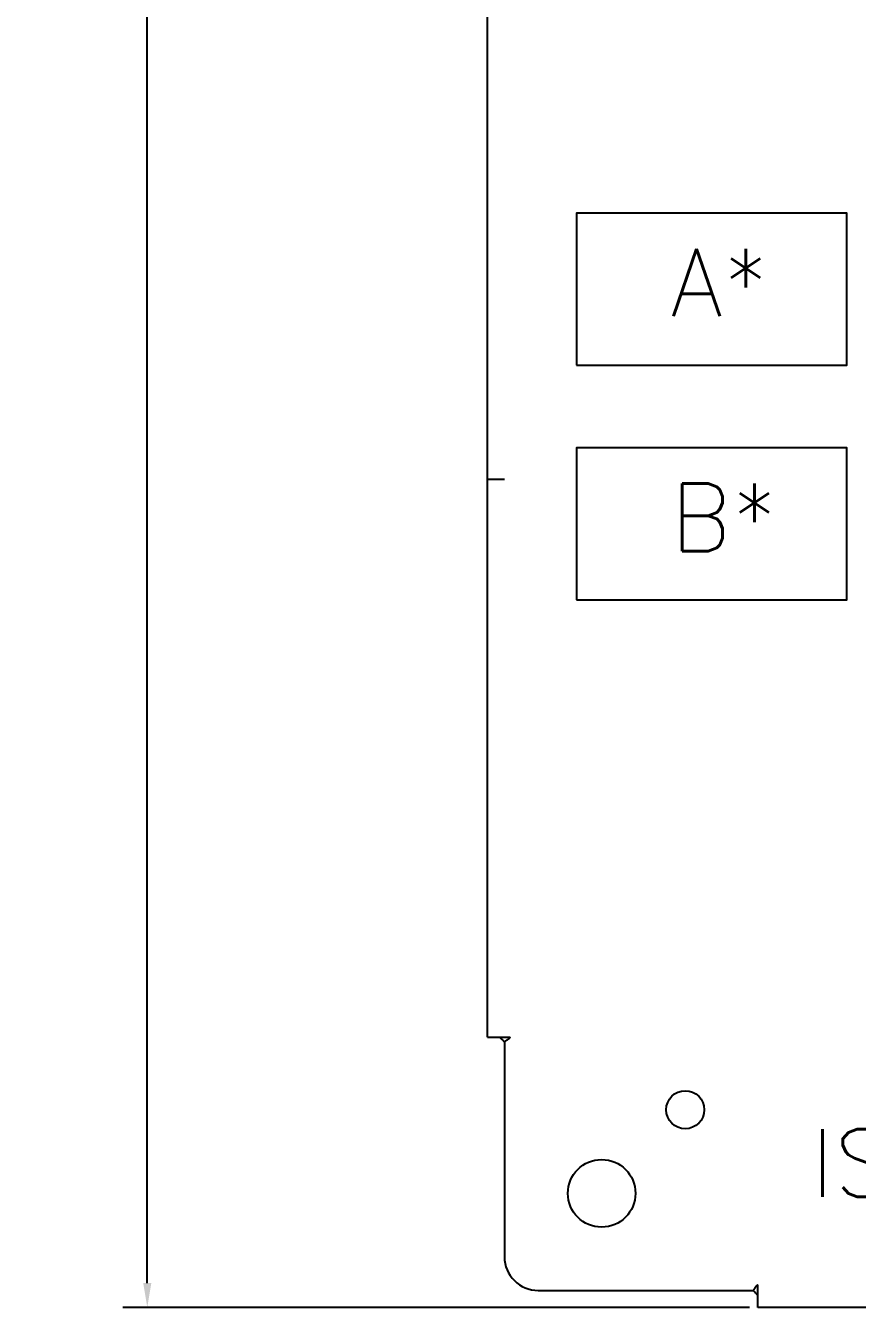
# Model space of a CAD drawing. Header units: inches. Extents: x -8 to 28.4, y -30 to 31.2.
# Drawn here: x -7.96 to -1.81, y -28.74 to -19.26 of the extents above; entities that cross this region are included whole.
import ezdxf
from ezdxf.enums import TextEntityAlignment as Align

# ---------------------------------------------------------------- set-up
doc = ezdxf.new("R2010")
doc.units = ezdxf.units.IN
doc.header["$MEASUREMENT"] = 0
for name, color, linetype in [('PSYMS', 7, 'Continuous'), ('PTAG', 150, 'Continuous'), ('PWIRE', 84, 'Continuous')]:
    doc.layers.add(name, color=color, linetype=linetype)
doc.styles.get("Standard").update_dxf_attribs({"font": 'romans.shx'})
doc.styles.add('WD', font='romans.shx')
doc.dimstyles.get("Standard").update_dxf_attribs({"dimtxt": 0.18, "dimasz": 0.18, "dimexe": 0.18, "dimexo": 0.0625, "dimgap": 0.09, "dimtad": 0, "dimtih": 1, "dimtoh": 1, "dimdec": 4, "dimzin": 0, "dimdsep": 46, "dimtxsty": 'Standard', "dimcen": 0.09, "dimadec": 0, "dimazin": 0, "dimtfac": 1, "dimtdec": 4, "dimtofl": 0, "dimtmove": 0, "dimatfit": 3, "dimfxl": 1, "dimtolj": 1, "dimtzin": 0, "dimarcsym": 0})

# ---------------------------------------------------------------- blocks, each defined once
blk = doc.blocks.new('2865366')
blk = doc.blocks.new('SCE-60P36')
for p, q in [((0, 4.2171), (0, 57.1546)), ((0.125, 8.3421), (0, 8.3421)), ((0, 4.2171), (0.0865, 4.2171)), ((0.0865, 4.2171), (0.1659, 4.2171)), ((0.1063, 4.2001), (0.1127, 4.1936)), ((0.125, 4.1818), (0.125, 2.5921)), ((2, 2.3036), (2, 2.383)), ((0.375, 2.3421), (1.9647, 2.3421)), ((2, 2.2171), (2, 2.3036)), ((30.9375, 2.2171), (2, 2.2171))]:
    blk.add_line(p, q)
for points in [[(0.0865, 4.2171), (0.0886, 4.2155), (0.0907, 4.214), (0.0927, 4.2124), (0.0947, 4.2108), (0.0966, 4.2093), (0.0983, 4.2077), (0.1, 4.2062), (0.1017, 4.2047), (0.1032, 4.2031), (0.1048, 4.2016), (0.1063, 4.2001)], [(0.1127, 4.1936), (0.1147, 4.1917), (0.1165, 4.1898), (0.1184, 4.188), (0.1202, 4.1862), (0.1219, 4.1846), (0.1235, 4.1831), (0.125, 4.1818)], [(0.1443, 4.1947), (0.1397, 4.1919), (0.1373, 4.1905), (0.1349, 4.189), (0.1327, 4.1875), (0.1305, 4.1861), (0.1285, 4.1846), (0.1267, 4.1832), (0.125, 4.1818)], [(0.1659, 4.2171), (0.1652, 4.2153), (0.1645, 4.2136), (0.1636, 4.212), (0.1627, 4.2104), (0.1616, 4.2089), (0.1604, 4.2073), (0.1591, 4.2058), (0.1576, 4.2043), (0.156, 4.2028), (0.1543, 4.2014), (0.1525, 4.2), (0.1506, 4.1987), (0.1486, 4.1974), (0.1465, 4.196), (0.1443, 4.1947)], [(2, 2.383), (1.9982, 2.3823), (1.9965, 2.3816), (1.9949, 2.3807), (1.9933, 2.3798), (1.9918, 2.3787), (1.9902, 2.3775), (1.9887, 2.3762), (1.9872, 2.3747), (1.9857, 2.3731), (1.9843, 2.3714), (1.9829, 2.3696), (1.9816, 2.3678), (1.9803, 2.3657), (1.9789, 2.3636), (1.9776, 2.3614), (1.9748, 2.3568)], [(1.9748, 2.3568), (1.9734, 2.3544), (1.9719, 2.3521), (1.9704, 2.3498), (1.9689, 2.3476), (1.9675, 2.3456), (1.966, 2.3438), (1.9647, 2.3421)], [(1.983, 2.3234), (1.9764, 2.3299), (1.9745, 2.3318), (1.9727, 2.3336), (1.9709, 2.3355), (1.9691, 2.3373), (1.9675, 2.3391), (1.966, 2.3407), (1.9647, 2.3421)], [(2, 2.3036), (1.9984, 2.3057), (1.9969, 2.3078), (1.9953, 2.3099), (1.9937, 2.3118), (1.9922, 2.3137), (1.9906, 2.3155), (1.9891, 2.3172), (1.9875, 2.3188), (1.986, 2.3204), (1.9845, 2.3219), (1.983, 2.3234)]]:
    blk.add_lwpolyline(points)
for centre, radius in [((1.4625, 3.6796), 0.1405), ((0.8438, 3.0609), 0.25)]:
    blk.add_circle(centre, radius)
blk.add_arc((0.375, 2.5921), 0.25, 180, 270)
blk = doc.blocks.new('*D84')
at = {"color": 0, "lineweight": -2, "transparency": 16777216}
for p, q in [((-2.604, 28.1972), (-7.2392, 28.1972)), ((-7.0592, 28.0172), (-7.0592, 0.0685)), ((-7.0592, -28.5603), (-7.0592, -0.6115)), ((-2.604, -28.7403), (-7.2392, -28.7403))]:
    blk.add_line(p, q, dxfattribs=at)
at = {"color": 0, "transparency": 16777216}
for points in [[(-7.0892, 28.0172), (-7.0292, 28.0172), (-7.0592, 28.1972)], [(-7.0892, -28.5603), (-7.0292, -28.5603), (-7.0592, -28.7403)]]:
    blk.add_solid(points, dxfattribs=at)
at = {"layer": 'Defpoints', "color": 0, "transparency": 16777216}
for p in [(-2.5415, 28.1972), (-7.0592, -28.7403), (-2.5415, -28.7403)]:
    blk.add_point(p, dxfattribs=at)
at = {"color": 0, "transparency": 16777216, "insert": (-7.0592, -0.2715), "char_height": 0.5, "attachment_point": 5}
blk.add_mtext('\\A1;56.94', dxfattribs=at)

msp = doc.modelspace()

# ---------------------------------------------------------------- linework, layer by layer
at = {"layer": 'PWIRE'}
for points in [[(-3.8835, -21.7674), (-1.8835, -21.7674), (-1.8835, -20.6424), (-3.8835, -20.6424)], [(-3.8835, -23.5048), (-1.8835, -23.5048), (-1.8835, -22.3798), (-3.8835, -22.3798)]]:
    msp.add_lwpolyline(points, close=True, dxfattribs=at)

# ---------------------------------------------------------------- block references
at = {"layer": 'PSYMS'}
msp.add_blockref('SCE-60P36', (-4.5415, -30.9574), dxfattribs=at)
ref = msp.add_blockref('2865366', (-1.1294, -26.9257), dxfattribs=at)
ref.add_attrib('P_TAG1', 'ISB1432', dxfattribs={"layer": 'PTAG', "height": 0.5, "style": 'WD', "flags": 8}).set_placement((-0.7672, -27.6715), align=Align.MIDDLE_CENTER)

# ---------------------------------------------------------------- texts
at = {"char_height": 0.5, "attachment_point": 1}
for s, insert in [('A*', (-3.1883, -20.9066)), ('B*', (-3.1883, -22.644))]:
    msp.add_mtext_dynamic_manual_height_columns(s, width=0.5, gutter_width=0.5, heights=[0], dxfattribs=dict(at, insert=insert))

# ---------------------------------------------------------------- dimensions: what is measured, and where the dimension line sits
dim = msp.add_linear_dim(base=(-7.0592, -28.7403), p1=(-2.5415, 28.1972), p2=(-2.5415, -28.7403), angle=90, dimstyle='Standard', override={"dimtxt": 0.5, "dimdec": 2})
dim.commit()
dim.dimension.update_dxf_attribs({"geometry": '*D84', "text_midpoint": (-7.0592, -0.2715)})

doc.saveas('drawing.dxf')
